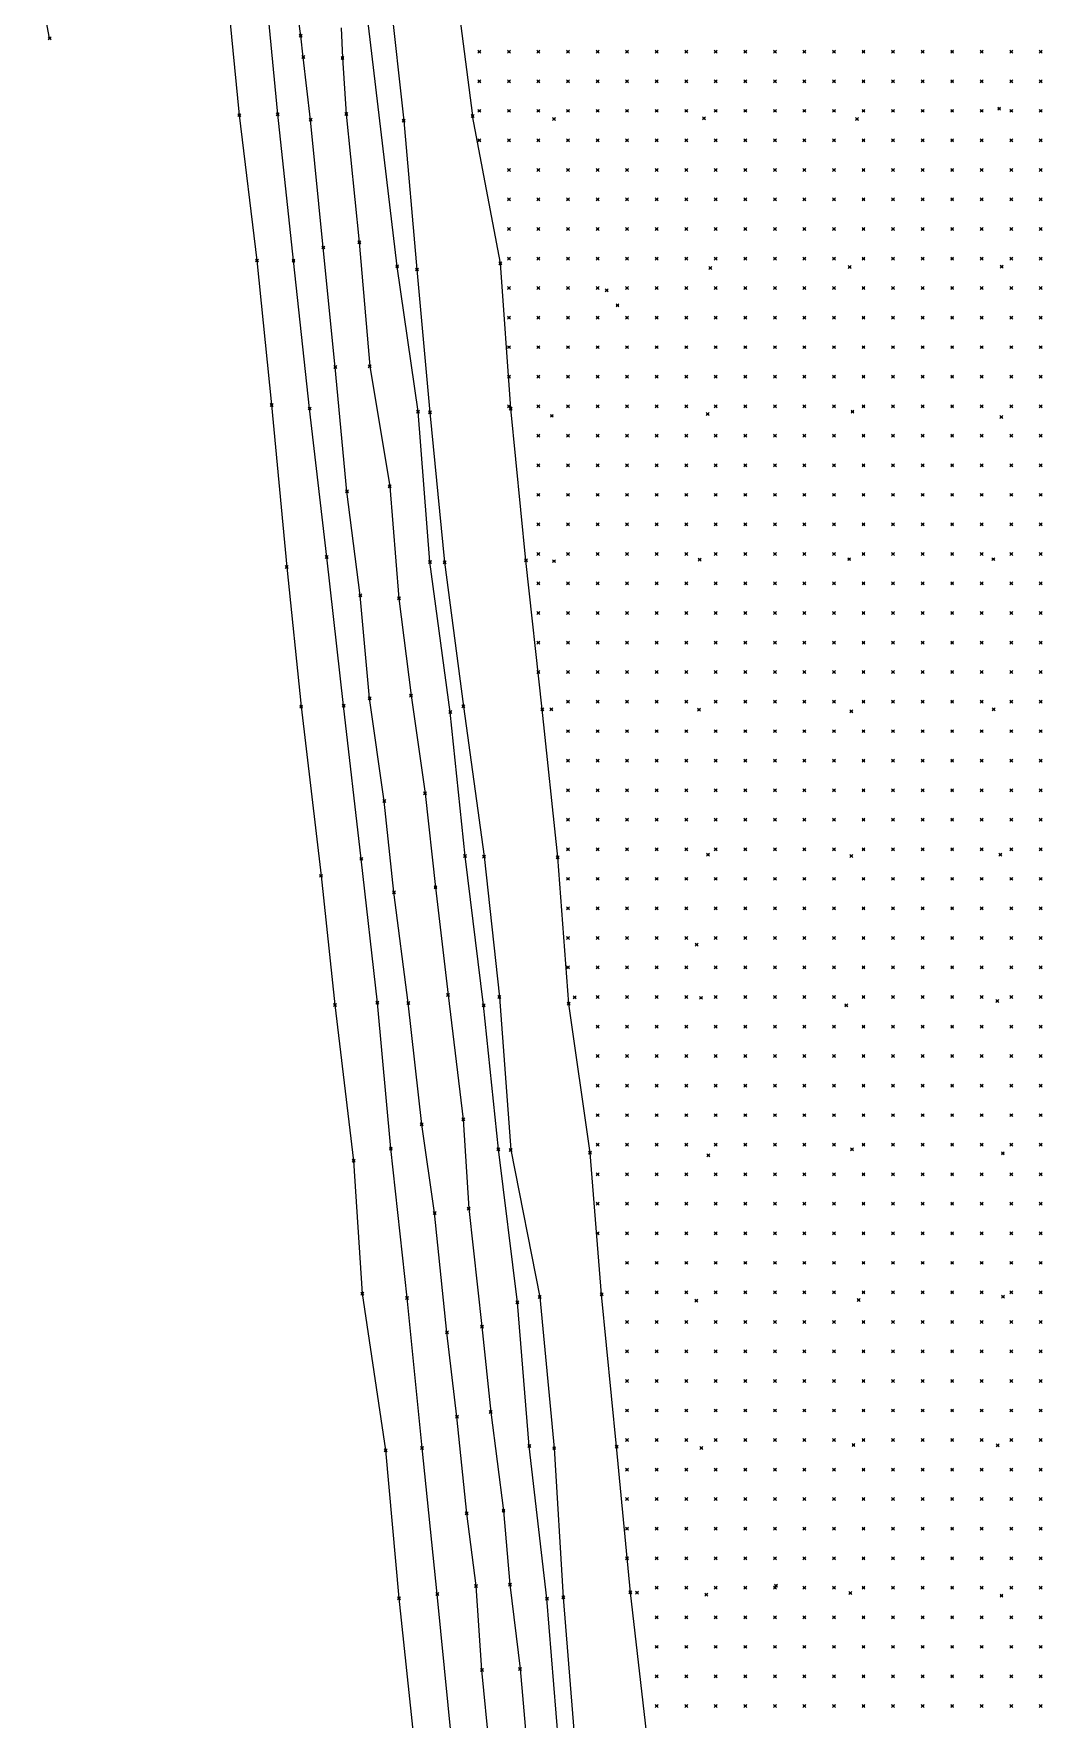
# Model space of a CAD drawing. Header units: metres. Extents: x 441556 to 446409, y 432338 to 461058.
# Drawn here: x 446014.7 to 446117.1, y 433142.1 to 433313.2 of the extents above; entities that cross this region are included whole.
import ezdxf

# ---------------------------------------------------------------- set-up
doc = ezdxf.new("R2010")
doc.units = ezdxf.units.M
doc.header["$MEASUREMENT"] = 0
doc.header["$PDMODE"] = 35
doc.header["$PDSIZE"] = 0.15
for name, color, linetype, lineweight in [('DTM-BRE-RevN_GRP_CANAL', 2, 'Continuous', 0), ('DTM-BRE-RevN_GRP_CANAL IRIGATIE JOS', 2, 'Continuous', 0), ('DTM-BRE-RevN_GRP_CANAL IRIGATIE SUS', 2, 'Continuous', 0), ('DTM-BRE-RevN_GRP_CAROSABIL', 2, 'Continuous', 0), ('DTM-BRE-RevN_GRP_DIG RAU', 2, 'Continuous', 0), ('DTM-BRE-RevN_GRP_DRUM ASFALT', 2, 'Continuous', 0), ('DTM-BRE-RevN_GRP_TALUZ JOS', 2, 'Continuous', 0), ('DTM-NOK-RevN_LIDAR_co_lidar', 91, 'Continuous', 0), ('DTM-NOK-RevN_RTK', 32, 'Continuous', 0)]:
    doc.layers.add(name, color=color, linetype=linetype, lineweight=lineweight)

msp = doc.modelspace()

# ---------------------------------------------------------------- linework, layer by layer
at = {"layer": 'DTM-BRE-RevN_GRP_CANAL'}
for p, q in [((446041.82, 433313.009, 317.217), (446040.435, 433323.268, 317.215)), ((446042.08, 433310.852, 317.459), (446041.82, 433313.009, 317.217)), ((446045.924, 433313.818, 317.225), (446046.061, 433310.764, 317.206)), ((446042.818, 433304.482, 317.972), (446042.08, 433310.852, 317.459)), ((446046.061, 433310.764, 317.206), (446046.447, 433305.058, 316.865)), ((446044.107, 433291.512, 318.287), (446042.818, 433304.482, 317.972)), ((446046.447, 433305.058, 316.865), (446047.761, 433292.039, 317.595)), ((446045.325, 433279.374, 318.252), (446044.107, 433291.512, 318.287)), ((446047.761, 433292.039, 317.595), (446048.83, 433279.454, 317.721)), ((446046.516, 433266.736, 318.658), (446045.325, 433279.374, 318.252)), ((446048.83, 433279.454, 317.721), (446050.849, 433267.246, 317.761)), ((446050.849, 433267.246, 317.761), (446051.786, 433255.875, 317.767)), ((446047.864, 433256.176, 318.322), (446046.516, 433266.736, 318.658)), ((446048.805, 433245.734, 318.458), (446047.864, 433256.176, 318.322)), ((446051.786, 433255.875, 317.767), (446053.014, 433246.002, 317.826)), ((446050.298, 433235.299, 318.432), (446048.805, 433245.734, 318.458)), ((446053.014, 433246.002, 317.826), (446054.442, 433236.075, 317.795)), ((446054.442, 433236.075, 317.795), (446055.501, 433226.533, 317.776)), ((446051.274, 433226.033, 318.261), (446050.298, 433235.299, 318.432)), ((446052.734, 433214.808, 318.443), (446051.274, 433226.033, 318.261)), ((446055.501, 433226.533, 317.776), (446056.781, 433215.596, 317.927)), ((446056.781, 433215.596, 317.927), (446058.315, 433202.974, 317.977)), ((446054.099, 433202.461, 318.419), (446052.734, 433214.808, 318.443)), ((446055.413, 433193.484, 318.242), (446054.099, 433202.461, 318.419)), ((446058.315, 433202.974, 317.977), (446058.871, 433193.917, 317.914)), ((446056.657, 433181.34, 318.372), (446055.413, 433193.484, 318.242)), ((446058.871, 433193.917, 317.914), (446060.218, 433181.94, 317.799)), ((446057.682, 433172.777, 318.182), (446056.657, 433181.34, 318.372)), ((446060.218, 433181.94, 317.799), (446061.1, 433173.262, 317.903)), ((446058.668, 433162.968, 318.059), (446057.682, 433172.777, 318.182)), ((446061.1, 433173.262, 317.903), (446062.404, 433163.243, 318.015)), ((446059.625, 433155.599, 318.185), (446058.668, 433162.968, 318.059)), ((446062.404, 433163.243, 318.015), (446063.052, 433155.744, 318.077)), ((446060.218, 433147.062, 318.323), (446059.625, 433155.599, 318.185)), ((446063.052, 433155.744, 318.077), (446064.081, 433147.172, 318.018)), ((446060.981, 433139.131, 318.323), (446060.218, 433147.062, 318.323)), ((446064.081, 433147.172, 318.018), (446064.762, 433139.434, 317.858))]:
    msp.add_line(p, q, dxfattribs=at)
at = {"layer": 'DTM-BRE-RevN_GRP_CANAL IRIGATIE JOS'}
for p, q in [((446039.493, 433305.044, 319.209), (446038.54, 433314.894, 319.25)), ((446041.088, 433290.181, 319.224), (446039.493, 433305.044, 319.209)), ((446042.715, 433275.163, 319.193), (446041.088, 433290.181, 319.224)), ((446044.46, 433260.072, 319.164), (446042.715, 433275.163, 319.193)), ((446046.173, 433244.988, 319.171), (446044.46, 433260.072, 319.164)), ((446047.961, 433229.435, 319.171), (446046.173, 433244.988, 319.171)), ((446049.597, 433214.822, 319.212), (446047.961, 433229.435, 319.171)), ((446050.964, 433200.005, 319.212), (446049.597, 433214.822, 319.212)), ((446052.616, 433184.843, 319.171), (446050.964, 433200.005, 319.212)), ((446054.141, 433169.62, 319.227), (446052.616, 433184.843, 319.171)), ((446055.685, 433154.776, 319.314), (446054.141, 433169.62, 319.227)), ((446057.156, 433139.728, 319.289), (446055.685, 433154.776, 319.314))]:
    msp.add_line(p, q, dxfattribs=at)
at = {"layer": 'DTM-BRE-RevN_GRP_CANAL IRIGATIE SUS'}
for p, q in [((446051.607, 433289.594, 319.575), (446048.084, 433319.283, 319.25)), ((446053.734, 433274.844, 319.566), (446051.607, 433289.594, 319.575)), ((446054.94, 433259.579, 319.338), (446053.734, 433274.844, 319.566)), ((446056.991, 433244.338, 319.512), (446054.94, 433259.579, 319.338)), ((446058.503, 433229.711, 319.353), (446056.991, 433244.338, 319.512)), ((446060.387, 433214.564, 319.516), (446058.503, 433229.711, 319.353)), ((446061.882, 433199.946, 319.33), (446060.387, 433214.564, 319.516)), ((446063.816, 433184.385, 319.331), (446061.882, 433199.946, 319.33)), ((446065.018, 433169.809, 319.372), (446063.816, 433184.385, 319.331)), ((446066.815, 433154.315, 319.413), (446065.018, 433169.809, 319.372)), ((446067.974, 433139.778, 319.15), (446066.815, 433154.315, 319.413))]:
    msp.add_line(p, q, dxfattribs=at)
at = {"layer": 'DTM-BRE-RevN_GRP_CAROSABIL'}
for p, q in [((446057.195, 433320.763, 319.701), (446059.258, 433304.87, 319.746)), ((446050.586, 433319.612, 319.607), (446052.272, 433304.377, 319.671)), ((446052.272, 433304.377, 319.671), (446053.617, 433289.276, 319.815)), ((446053.617, 433289.276, 319.815), (446054.93, 433274.763, 319.775)), ((446054.93, 433274.763, 319.775), (446056.419, 433259.553, 319.786)), ((446056.419, 433259.553, 319.786), (446058.338, 433244.907, 319.702)), ((446058.338, 433244.907, 319.702), (446060.436, 433229.662, 319.659)), ((446060.436, 433229.662, 319.659), (446061.985, 433215.403, 319.592)), ((446061.985, 433215.403, 319.592), (446063.134, 433199.869, 319.531)), ((446063.134, 433199.869, 319.531), (446066.081, 433184.933, 319.61)), ((446066.081, 433184.933, 319.61), (446067.544, 433169.59, 319.609)), ((446067.544, 433169.59, 319.609), (446068.47, 433154.436, 319.592)), ((446068.47, 433154.436, 319.592), (446069.643, 433139.716, 319.549))]:
    msp.add_line(p, q, dxfattribs=at)
at = {"layer": 'DTM-BRE-RevN_GRP_DIG RAU'}
msp.add_line((446016.329, 433312.756, 325.99), (446014.717, 433321.109, 326.061), dxfattribs=at)
at = {"layer": 'DTM-BRE-RevN_GRP_DRUM ASFALT'}
for p, q in [((446062.088, 433289.91, 319.822), (446059.258, 433304.87, 319.746)), ((446063.136, 433275.15, 319.845), (446062.088, 433289.91, 319.822)), ((446064.681, 433259.734, 319.797), (446063.136, 433275.15, 319.845)), ((446066.33, 433244.623, 319.752), (446064.681, 433259.734, 319.797)), ((446067.904, 433229.587, 319.664), (446066.33, 433244.623, 319.752)), ((446069.022, 433214.716, 319.639), (446067.904, 433229.587, 319.664)), ((446071.195, 433199.593, 319.581), (446069.022, 433214.716, 319.639)), ((446072.363, 433185.2, 319.585), (446071.195, 433199.593, 319.581)), ((446073.889, 433169.749, 319.667), (446072.363, 433185.2, 319.585)), ((446075.279, 433154.95, 319.633), (446073.889, 433169.749, 319.667)), ((446077.058, 433139.595, 319.593), (446075.279, 433154.95, 319.633))]:
    msp.add_line(p, q, dxfattribs=at)
at = {"layer": 'DTM-BRE-RevN_GRP_TALUZ JOS'}
for p, q in [((446034.608, 433314.616, 319.581), (446035.574, 433304.946, 319.667)), ((446035.574, 433304.946, 319.667), (446037.367, 433290.191, 319.508)), ((446037.367, 433290.191, 319.508), (446038.867, 433275.525, 319.397)), ((446038.867, 433275.525, 319.397), (446040.405, 433259.063, 319.221)), ((446040.405, 433259.063, 319.221), (446041.864, 433244.897, 319.265)), ((446041.864, 433244.897, 319.265), (446043.879, 433227.709, 319.385)), ((446043.879, 433227.709, 319.385), (446045.285, 433214.602, 319.369)), ((446045.285, 433214.602, 319.369), (446047.193, 433198.775, 319.326)), ((446047.193, 433198.775, 319.326), (446048.065, 433185.291, 319.343)), ((446048.065, 433185.291, 319.343), (446050.428, 433169.371, 319.308)), ((446050.428, 433169.371, 319.308), (446051.787, 433154.354, 319.354)), ((446051.787, 433154.354, 319.354), (446053.351, 433139.675, 319.388))]:
    msp.add_line(p, q, dxfattribs=at)
at = {"layer": 'DTM-NOK-RevN_LIDAR_co_lidar'}
for p in [(446059.953, 433311.384, 319.675), (446062.952, 433311.384, 319.387), (446065.952, 433311.384, 318.525), (446068.951, 433311.384, 318.486), (446071.95, 433311.384, 319.426), (446074.95, 433311.384, 319.261), (446077.949, 433311.384, 319.312), (446080.948, 433311.384, 319.439), (446083.948, 433311.384, 319.528), (446086.947, 433311.384, 319.405), (446089.947, 433311.384, 319.664), (446092.946, 433311.384, 319.518), (446095.945, 433311.384, 318.454), (446098.945, 433311.384, 319.4), (446101.944, 433311.384, 320.022), (446104.944, 433311.384, 320.061), (446107.943, 433311.384, 319.333), (446110.942, 433311.384, 318.964), (446113.942, 433311.384, 318.832), (446116.941, 433311.384, 318.414), (446059.953, 433308.385, 319.703), (446062.952, 433308.385, 319.54), (446065.952, 433308.385, 319.54), (446068.951, 433308.385, 319.469), (446071.95, 433308.385, 319.728), (446074.95, 433308.385, 319.95), (446077.949, 433308.385, 320.174), (446080.948, 433308.385, 320.524), (446083.948, 433308.385, 320.484), (446086.947, 433308.385, 320.377), (446089.947, 433308.385, 320.386), (446092.946, 433308.385, 319.814), (446095.945, 433308.385, 319.308), (446098.945, 433308.385, 318.632), (446101.944, 433308.385, 318.82), (446104.944, 433308.385, 318.753), (446107.943, 433308.385, 318.631), (446110.942, 433308.385, 318.584), (446113.942, 433308.385, 318.696), (446116.941, 433308.385, 318.665), (446059.953, 433305.386, 319.753), (446062.952, 433305.386, 319.61), (446065.952, 433305.386, 319.46), (446068.951, 433305.386, 319.509), (446071.95, 433305.386, 319.511), (446074.95, 433305.386, 319.545), (446077.949, 433305.386, 319.697), (446080.948, 433305.386, 319.924), (446083.948, 433305.386, 319.903), (446086.947, 433305.386, 319.899), (446089.947, 433305.386, 319.689), (446092.946, 433305.386, 319.515), (446095.945, 433305.386, 319.342), (446098.945, 433305.386, 319.032), (446101.944, 433305.386, 318.963), (446104.944, 433305.386, 318.999), (446107.943, 433305.386, 318.908), (446110.942, 433305.386, 318.914), (446113.942, 433305.386, 318.945), (446116.941, 433305.386, 318.952), (446059.953, 433302.386, 319.78), (446062.952, 433302.386, 319.63), (446065.952, 433302.386, 319.45), (446068.951, 433302.386, 319.406), (446071.95, 433302.386, 319.345), (446074.95, 433302.386, 319.347), (446077.949, 433302.386, 319.374), (446080.948, 433302.386, 319.405), (446083.948, 433302.386, 319.38), (446086.947, 433302.386, 319.338), (446089.947, 433302.386, 319.332), (446092.946, 433302.386, 319.216), (446095.945, 433302.386, 319.055), (446098.945, 433302.386, 318.925), (446101.944, 433302.386, 318.835), (446104.944, 433302.386, 318.83), (446107.943, 433302.386, 318.86), (446110.942, 433302.386, 318.889), (446113.942, 433302.386, 318.93), (446116.941, 433302.386, 318.942), (446062.952, 433299.387, 319.667), (446065.952, 433299.387, 319.472), (446068.951, 433299.387, 319.448), (446071.95, 433299.387, 319.345), (446074.95, 433299.387, 319.25), (446077.949, 433299.387, 319.205), (446080.948, 433299.387, 319.201), (446083.948, 433299.387, 319.186), (446086.947, 433299.387, 319.207), (446089.947, 433299.387, 319.216), (446092.946, 433299.387, 319.169), (446095.945, 433299.387, 319.005), (446098.945, 433299.387, 318.923), (446101.944, 433299.387, 318.857), (446104.944, 433299.387, 318.769), (446107.943, 433299.387, 318.779), (446110.942, 433299.387, 318.855), (446113.942, 433299.387, 318.868), (446116.941, 433299.387, 318.844), (446062.952, 433296.387, 319.744), (446065.952, 433296.387, 319.516), (446068.951, 433296.387, 319.503), (446071.95, 433296.387, 319.376), (446074.95, 433296.387, 319.172), (446077.949, 433296.387, 319.145), (446080.948, 433296.387, 319.121), (446083.948, 433296.387, 319.124), (446086.947, 433296.387, 319.145), (446089.947, 433296.387, 319.155), (446092.946, 433296.387, 319.146), (446095.945, 433296.387, 318.976), (446098.945, 433296.387, 318.922), (446101.944, 433296.387, 318.892), (446104.944, 433296.387, 318.801), (446107.943, 433296.387, 318.738), (446110.942, 433296.387, 318.831), (446113.942, 433296.387, 318.855), (446116.941, 433296.387, 318.822), (446062.952, 433293.388, 319.81), (446065.952, 433293.388, 319.508), (446068.951, 433293.388, 319.466), (446071.95, 433293.388, 319.417), (446074.95, 433293.388, 319.152), (446077.949, 433293.388, 319.089), (446080.948, 433293.388, 319.08), (446083.948, 433293.388, 319.108), (446086.947, 433293.388, 319.12), (446089.947, 433293.388, 319.11), (446092.946, 433293.388, 319.15), (446095.945, 433293.388, 319), (446098.945, 433293.388, 318.969), (446101.944, 433293.388, 318.929), (446104.944, 433293.388, 318.845), (446107.943, 433293.388, 318.728), (446110.942, 433293.388, 318.825), (446113.942, 433293.388, 318.841), (446116.941, 433293.388, 318.795), (446062.952, 433290.389, 319.803), (446065.952, 433290.389, 319.5), (446068.951, 433290.389, 319.423), (446071.95, 433290.389, 319.433), (446074.95, 433290.389, 319.105), (446077.949, 433290.389, 319.044), (446080.948, 433290.389, 319.068), (446083.948, 433290.389, 319.084), (446086.947, 433290.389, 319.101), (446089.947, 433290.389, 319.081), (446092.946, 433290.389, 319.154), (446095.945, 433290.389, 319.029), (446098.945, 433290.389, 319.006), (446101.944, 433290.389, 318.997), (446104.944, 433290.389, 318.919), (446107.943, 433290.389, 318.776), (446110.942, 433290.389, 318.848), (446113.942, 433290.389, 318.859), (446116.941, 433290.389, 318.77), (446062.952, 433287.389, 319.836), (446065.952, 433287.389, 319.518), (446068.951, 433287.389, 319.416), (446071.95, 433287.389, 319.452), (446074.95, 433287.389, 319.214), (446077.949, 433287.389, 319.006), (446080.948, 433287.389, 319.021), (446083.948, 433287.389, 319.065), (446086.947, 433287.389, 319.093), (446089.947, 433287.389, 319.059), (446092.946, 433287.389, 319.146), (446095.945, 433287.389, 319.026), (446098.945, 433287.389, 318.997), (446101.944, 433287.389, 319.011), (446104.944, 433287.389, 318.941), (446107.943, 433287.389, 318.777), (446110.942, 433287.389, 318.851), (446113.942, 433287.389, 318.881), (446116.941, 433287.389, 318.783), (446062.952, 433284.39, 319.832), (446065.952, 433284.39, 319.503), (446068.951, 433284.39, 319.381), (446071.95, 433284.39, 319.452), (446074.95, 433284.39, 319.52), (446077.949, 433284.39, 319.008), (446080.948, 433284.39, 318.995), (446083.948, 433284.39, 319.059), (446086.947, 433284.39, 319.068), (446089.947, 433284.39, 319.048), (446092.946, 433284.39, 319.117), (446095.945, 433284.39, 319.014), (446098.945, 433284.39, 318.995), (446101.944, 433284.39, 319.011), (446104.944, 433284.39, 318.946), (446107.943, 433284.39, 318.776), (446110.942, 433284.39, 318.871), (446113.942, 433284.39, 318.898), (446116.941, 433284.39, 318.84), (446062.952, 433281.39, 319.845), (446065.952, 433281.39, 319.484), (446068.951, 433281.39, 319.333), (446071.95, 433281.39, 319.504), (446074.95, 433281.39, 319.593), (446077.949, 433281.39, 319.031), (446080.948, 433281.39, 318.968), (446083.948, 433281.39, 319.033), (446086.947, 433281.39, 319.048), (446089.947, 433281.39, 319.024), (446092.946, 433281.39, 319.101), (446095.945, 433281.39, 319.011), (446098.945, 433281.39, 318.983), (446101.944, 433281.39, 318.986), (446104.944, 433281.39, 318.958), (446107.943, 433281.39, 318.824), (446110.942, 433281.39, 318.89), (446113.942, 433281.39, 318.909), (446116.941, 433281.39, 318.899), (446062.952, 433278.391, 319.854), (446065.952, 433278.391, 319.461), (446068.951, 433278.391, 319.287), (446071.95, 433278.391, 319.412), (446074.95, 433278.391, 319.663), (446077.949, 433278.391, 319.026), (446080.948, 433278.391, 318.953), (446083.948, 433278.391, 319.011), (446086.947, 433278.391, 319.025), (446089.947, 433278.391, 319.015), (446092.946, 433278.391, 319.064), (446095.945, 433278.391, 319.009), (446098.945, 433278.391, 318.965), (446101.944, 433278.391, 318.989), (446104.944, 433278.391, 318.988), (446107.943, 433278.391, 318.882), (446110.942, 433278.391, 318.888), (446113.942, 433278.391, 318.944), (446116.941, 433278.391, 318.926), (446062.952, 433275.392, 319.836), (446065.952, 433275.392, 319.486), (446068.951, 433275.392, 319.273), (446071.95, 433275.392, 319.395), (446074.95, 433275.392, 319.571), (446077.949, 433275.392, 319.021), (446080.948, 433275.392, 318.944), (446083.948, 433275.392, 318.985), (446086.947, 433275.392, 318.994), (446089.947, 433275.392, 318.996), (446092.946, 433275.392, 319.008), (446095.945, 433275.392, 318.997), (446098.945, 433275.392, 318.948), (446101.944, 433275.392, 318.999), (446104.944, 433275.392, 319.024), (446107.943, 433275.392, 318.942), (446110.942, 433275.392, 318.884), (446113.942, 433275.392, 318.959), (446116.941, 433275.392, 318.923), (446065.952, 433272.392, 319.609), (446068.951, 433272.392, 319.272), (446071.95, 433272.392, 319.34), (446074.95, 433272.392, 319.414), (446077.949, 433272.392, 318.968), (446080.948, 433272.392, 318.911), (446083.948, 433272.392, 318.938), (446086.947, 433272.392, 318.968), (446089.947, 433272.392, 318.968), (446092.946, 433272.392, 318.968), (446095.945, 433272.392, 318.991), (446098.945, 433272.392, 318.938), (446101.944, 433272.392, 319.008), (446104.944, 433272.392, 319.051), (446107.943, 433272.392, 318.961), (446110.942, 433272.392, 318.896), (446113.942, 433272.392, 318.966), (446116.941, 433272.392, 318.931), (446065.952, 433269.393, 319.645), (446068.951, 433269.393, 319.241), (446071.95, 433269.393, 319.309), (446074.95, 433269.393, 319.326), (446077.949, 433269.393, 318.944), (446080.948, 433269.393, 318.898), (446083.948, 433269.393, 318.925), (446086.947, 433269.393, 318.926), (446089.947, 433269.393, 318.938), (446092.946, 433269.393, 318.944), (446095.945, 433269.393, 318.991), (446098.945, 433269.393, 318.899), (446101.944, 433269.393, 319.006), (446104.944, 433269.393, 319.057), (446107.943, 433269.393, 318.999), (446110.942, 433269.393, 318.904), (446113.942, 433269.393, 318.98), (446116.941, 433269.393, 318.943), (446065.952, 433266.394, 319.713), (446068.951, 433266.394, 319.218), (446071.95, 433266.394, 319.202), (446074.95, 433266.394, 319.384), (446077.949, 433266.394, 318.98), (446080.948, 433266.394, 318.883), (446083.948, 433266.394, 318.905), (446086.947, 433266.394, 318.932), (446089.947, 433266.394, 318.908), (446092.946, 433266.394, 318.893), (446095.945, 433266.394, 318.989), (446098.945, 433266.394, 318.889), (446101.944, 433266.394, 318.967), (446104.944, 433266.394, 319.047), (446107.943, 433266.394, 319.034), (446110.942, 433266.394, 318.917), (446113.942, 433266.394, 318.99), (446116.941, 433266.394, 318.958), (446065.952, 433263.394, 319.781), (446068.951, 433263.394, 319.183), (446071.95, 433263.394, 319.11), (446074.95, 433263.394, 319.427), (446077.949, 433263.394, 319.103), (446080.948, 433263.394, 318.893), (446083.948, 433263.394, 318.887), (446086.947, 433263.394, 318.927), (446089.947, 433263.394, 318.915), (446092.946, 433263.394, 318.876), (446095.945, 433263.394, 318.952), (446098.945, 433263.394, 318.862), (446101.944, 433263.394, 318.921), (446104.944, 433263.394, 319.024), (446107.943, 433263.394, 319.04), (446110.942, 433263.394, 318.935), (446113.942, 433263.394, 319.006), (446116.941, 433263.394, 318.968), (446065.952, 433260.395, 319.674), (446068.951, 433260.395, 319.124), (446071.95, 433260.395, 319.053), (446074.95, 433260.395, 319.368), (446077.949, 433260.395, 319.054), (446080.948, 433260.395, 318.882), (446083.948, 433260.395, 318.893), (446086.947, 433260.395, 318.942), (446089.947, 433260.395, 318.905), (446092.946, 433260.395, 318.876), (446095.945, 433260.395, 318.924), (446098.945, 433260.395, 318.841), (446101.944, 433260.395, 318.896), (446104.944, 433260.395, 318.977), (446107.943, 433260.395, 319.035), (446110.942, 433260.395, 318.939), (446113.942, 433260.395, 318.999), (446116.941, 433260.395, 318.973), (446065.952, 433257.395, 319.681), (446068.951, 433257.395, 319.161), (446071.95, 433257.395, 319.047), (446074.95, 433257.395, 319.266), (446077.949, 433257.395, 319.188), (446080.948, 433257.395, 318.888), (446083.948, 433257.395, 318.881), (446086.947, 433257.395, 318.95), (446089.947, 433257.395, 318.895), (446092.946, 433257.395, 318.868), (446095.945, 433257.395, 318.933), (446098.945, 433257.395, 318.869), (446101.944, 433257.395, 318.893), (446104.944, 433257.395, 318.996), (446107.943, 433257.395, 319.04), (446110.942, 433257.395, 318.94), (446113.942, 433257.395, 319), (446116.941, 433257.395, 318.976), (446065.952, 433254.396, 319.662), (446068.951, 433254.396, 319.175), (446071.95, 433254.396, 319.073), (446074.95, 433254.396, 319.27), (446077.949, 433254.396, 319.26), (446080.948, 433254.396, 318.92), (446083.948, 433254.396, 318.901), (446086.947, 433254.396, 318.957), (446089.947, 433254.396, 318.919), (446092.946, 433254.396, 318.893), (446095.945, 433254.396, 318.953), (446098.945, 433254.396, 318.909), (446101.944, 433254.396, 318.919), (446104.944, 433254.396, 319.001), (446107.943, 433254.396, 319.014), (446110.942, 433254.396, 318.926), (446113.942, 433254.396, 318.893), (446116.941, 433254.396, 318.94), (446065.952, 433251.397, 319.732), (446068.951, 433251.397, 319.23), (446071.95, 433251.397, 319.135), (446074.95, 433251.397, 319.213), (446077.949, 433251.397, 319.306), (446080.948, 433251.397, 318.939), (446083.948, 433251.397, 318.908), (446086.947, 433251.397, 318.948), (446089.947, 433251.397, 318.944), (446092.946, 433251.397, 318.941), (446095.945, 433251.397, 318.972), (446098.945, 433251.397, 318.959), (446101.944, 433251.397, 318.931), (446104.944, 433251.397, 318.999), (446107.943, 433251.397, 318.961), (446110.942, 433251.397, 318.865), (446113.942, 433251.397, 318.786), (446116.941, 433251.397, 318.872), (446065.952, 433248.397, 319.732), (446068.951, 433248.397, 319.319), (446071.95, 433248.397, 319.174), (446074.95, 433248.397, 319.306), (446077.949, 433248.397, 319.564), (446080.948, 433248.397, 319.006), (446083.948, 433248.397, 318.927), (446086.947, 433248.397, 318.965), (446089.947, 433248.397, 318.985), (446092.946, 433248.397, 318.979), (446095.945, 433248.397, 318.999), (446098.945, 433248.397, 319.012), (446101.944, 433248.397, 318.923), (446104.944, 433248.397, 318.911), (446107.943, 433248.397, 318.892), (446110.942, 433248.397, 318.81), (446113.942, 433248.397, 318.707), (446116.941, 433248.397, 318.796), (446068.951, 433245.398, 319.46), (446071.95, 433245.398, 319.247), (446074.95, 433245.398, 319.349), (446077.949, 433245.398, 319.669), (446080.948, 433245.398, 319.109), (446083.948, 433245.398, 318.977), (446086.947, 433245.398, 318.98), (446089.947, 433245.398, 319.015), (446092.946, 433245.398, 318.988), (446095.945, 433245.398, 318.988), (446098.945, 433245.398, 319.007), (446101.944, 433245.398, 318.874), (446104.944, 433245.398, 318.853), (446107.943, 433245.398, 318.817), (446110.942, 433245.398, 318.76), (446113.942, 433245.398, 318.641), (446116.941, 433245.398, 318.726), (446068.951, 433242.398, 319.515), (446071.95, 433242.398, 319.286), (446074.95, 433242.398, 319.312), (446077.949, 433242.398, 319.666), (446080.948, 433242.398, 319.152), (446083.948, 433242.398, 319.017), (446086.947, 433242.398, 318.994), (446089.947, 433242.398, 319.057), (446092.946, 433242.398, 319.045), (446095.945, 433242.398, 319.014), (446098.945, 433242.398, 319.051), (446101.944, 433242.398, 318.902), (446104.944, 433242.398, 318.847), (446107.943, 433242.398, 318.829), (446110.942, 433242.398, 318.767), (446113.942, 433242.398, 318.629), (446116.941, 433242.398, 318.711), (446068.951, 433239.399, 319.595), (446071.95, 433239.399, 319.3), (446074.95, 433239.399, 319.293), (446077.949, 433239.399, 319.63), (446080.948, 433239.399, 319.132), (446083.948, 433239.399, 319.032), (446086.947, 433239.399, 319.031), (446089.947, 433239.399, 319.089), (446092.946, 433239.399, 319.086), (446095.945, 433239.399, 319.058), (446098.945, 433239.399, 319.12), (446101.944, 433239.399, 318.925), (446104.944, 433239.399, 318.871), (446107.943, 433239.399, 318.85), (446110.942, 433239.399, 318.785), (446113.942, 433239.399, 318.635), (446116.941, 433239.399, 318.716), (446068.951, 433236.4, 319.632), (446071.95, 433236.4, 319.307), (446074.95, 433236.4, 319.324), (446077.949, 433236.4, 319.557), (446080.948, 433236.4, 319.14), (446083.948, 433236.4, 319.04), (446086.947, 433236.4, 319.05), (446089.947, 433236.4, 319.117), (446092.946, 433236.4, 319.12), (446095.945, 433236.4, 319.094), (446098.945, 433236.4, 319.158), (446101.944, 433236.4, 318.983), (446104.944, 433236.4, 318.914), (446107.943, 433236.4, 318.871), (446110.942, 433236.4, 318.824), (446113.942, 433236.4, 318.66), (446116.941, 433236.4, 318.729), (446068.951, 433233.4, 319.637), (446071.95, 433233.4, 319.309), (446074.95, 433233.4, 319.309), (446077.949, 433233.4, 319.579), (446080.948, 433233.4, 319.389), (446083.948, 433233.4, 319.106), (446086.947, 433233.4, 319.099), (446089.947, 433233.4, 319.149), (446092.946, 433233.4, 319.173), (446095.945, 433233.4, 319.148), (446098.945, 433233.4, 319.219), (446101.944, 433233.4, 319.052), (446104.944, 433233.4, 318.941), (446107.943, 433233.4, 318.91), (446110.942, 433233.4, 318.86), (446113.942, 433233.4, 318.714), (446116.941, 433233.4, 318.738), (446068.951, 433230.401, 319.634), (446071.95, 433230.401, 319.305), (446074.95, 433230.401, 319.289), (446077.949, 433230.401, 319.608), (446080.948, 433230.401, 319.697), (446083.948, 433230.401, 319.153), (446086.947, 433230.401, 319.147), (446089.947, 433230.401, 319.197), (446092.946, 433230.401, 319.206), (446095.945, 433230.401, 319.205), (446098.945, 433230.401, 319.252), (446101.944, 433230.401, 319.122), (446104.944, 433230.401, 318.971), (446107.943, 433230.401, 318.955), (446110.942, 433230.401, 318.914), (446113.942, 433230.401, 318.799), (446116.941, 433230.401, 318.762), (446068.951, 433227.402, 319.624), (446071.95, 433227.402, 319.321), (446074.95, 433227.402, 319.264), (446077.949, 433227.402, 319.506), (446080.948, 433227.402, 319.574), (446083.948, 433227.402, 319.103), (446086.947, 433227.402, 319.144), (446089.947, 433227.402, 319.22), (446092.946, 433227.402, 319.222), (446095.945, 433227.402, 319.241), (446098.945, 433227.402, 319.268), (446101.944, 433227.402, 319.19), (446104.944, 433227.402, 319.048), (446107.943, 433227.402, 319.003), (446110.942, 433227.402, 318.963), (446113.942, 433227.402, 318.885), (446116.941, 433227.402, 318.831), (446068.951, 433224.402, 319.629), (446071.95, 433224.402, 319.373), (446074.95, 433224.402, 319.281), (446077.949, 433224.402, 319.427), (446080.948, 433224.402, 319.576), (446083.948, 433224.402, 319.038), (446086.947, 433224.402, 319.101), (446089.947, 433224.402, 319.204), (446092.946, 433224.402, 319.242), (446095.945, 433224.402, 319.231), (446098.945, 433224.402, 319.243), (446101.944, 433224.402, 319.206), (446104.944, 433224.402, 319.088), (446107.943, 433224.402, 319.063), (446110.942, 433224.402, 319.004), (446113.942, 433224.402, 318.943), (446116.941, 433224.402, 318.875), (446068.951, 433221.403, 319.622), (446071.95, 433221.403, 319.393), (446074.95, 433221.403, 319.237), (446077.949, 433221.403, 319.321), (446080.948, 433221.403, 319.433), (446083.948, 433221.403, 318.941), (446086.947, 433221.403, 318.992), (446089.947, 433221.403, 319.149), (446092.946, 433221.403, 319.228), (446095.945, 433221.403, 319.236), (446098.945, 433221.403, 319.25), (446101.944, 433221.403, 319.268), (446104.944, 433221.403, 319.12), (446107.943, 433221.403, 319.093), (446110.942, 433221.403, 319.072), (446113.942, 433221.403, 319.018), (446116.941, 433221.403, 318.946), (446068.951, 433218.403, 319.613), (446071.95, 433218.403, 319.338), (446074.95, 433218.403, 319.127), (446077.949, 433218.403, 319.129), (446080.948, 433218.403, 319.19), (446083.948, 433218.403, 318.815), (446086.947, 433218.403, 318.88), (446089.947, 433218.403, 319.037), (446092.946, 433218.403, 319.187), (446095.945, 433218.403, 319.219), (446098.945, 433218.403, 319.219), (446101.944, 433218.403, 319.271), (446104.944, 433218.403, 319.126), (446107.943, 433218.403, 319.102), (446110.942, 433218.403, 319.101), (446113.942, 433218.403, 319.076), (446116.941, 433218.403, 318.981), (446071.95, 433215.404, 319.258), (446074.95, 433215.404, 319.011), (446077.949, 433215.404, 318.885), (446080.948, 433215.404, 319.084), (446083.948, 433215.404, 318.727), (446086.947, 433215.404, 318.77), (446089.947, 433215.404, 318.899), (446092.946, 433215.404, 319.095), (446095.945, 433215.404, 319.192), (446098.945, 433215.404, 319.205), (446101.944, 433215.404, 319.272), (446104.944, 433215.404, 319.122), (446107.943, 433215.404, 319.09), (446110.942, 433215.404, 319.135), (446113.942, 433215.404, 319.125), (446116.941, 433215.404, 319.042), (446071.95, 433212.405, 319.343), (446074.95, 433212.405, 318.993), (446077.949, 433212.405, 318.875), (446080.948, 433212.405, 319.034), (446083.948, 433212.405, 318.736), (446086.947, 433212.405, 318.667), (446089.947, 433212.405, 318.811), (446092.946, 433212.405, 318.993), (446095.945, 433212.405, 319.129), (446098.945, 433212.405, 319.193), (446101.944, 433212.405, 319.281), (446104.944, 433212.405, 319.12), (446107.943, 433212.405, 319.093), (446110.942, 433212.405, 319.12), (446113.942, 433212.405, 319.119), (446116.941, 433212.405, 319.046), (446071.95, 433209.405, 319.383), (446074.95, 433209.405, 319.012), (446077.949, 433209.405, 318.846), (446080.948, 433209.405, 318.878), (446083.948, 433209.405, 318.618), (446086.947, 433209.405, 318.543), (446089.947, 433209.405, 318.681), (446092.946, 433209.405, 318.905), (446095.945, 433209.405, 319.105), (446098.945, 433209.405, 319.183), (446101.944, 433209.405, 319.253), (446104.944, 433209.405, 319.134), (446107.943, 433209.405, 319.071), (446110.942, 433209.405, 319.073), (446113.942, 433209.405, 319.08), (446116.941, 433209.405, 319.065), (446071.95, 433206.406, 319.426), (446074.95, 433206.406, 319.01), (446077.949, 433206.406, 318.819), (446080.948, 433206.406, 318.833), (446083.948, 433206.406, 318.71), (446086.947, 433206.406, 318.434), (446089.947, 433206.406, 318.576), (446092.946, 433206.406, 318.851), (446095.945, 433206.406, 319.106), (446098.945, 433206.406, 319.181), (446101.944, 433206.406, 319.246), (446104.944, 433206.406, 319.135), (446107.943, 433206.406, 319.017), (446110.942, 433206.406, 319.036), (446113.942, 433206.406, 319.057), (446116.941, 433206.406, 319.054), (446071.95, 433203.406, 319.502), (446074.95, 433203.406, 318.995), (446077.949, 433203.406, 318.714), (446080.948, 433203.406, 318.893), (446083.948, 433203.406, 318.623), (446086.947, 433203.406, 318.345), (446089.947, 433203.406, 318.548), (446092.946, 433203.406, 318.812), (446095.945, 433203.406, 319.079), (446098.945, 433203.406, 319.169), (446101.944, 433203.406, 319.2), (446104.944, 433203.406, 319.135), (446107.943, 433203.406, 318.995), (446110.942, 433203.406, 318.993), (446113.942, 433203.406, 319.017), (446116.941, 433203.406, 319.039), (446071.95, 433200.407, 319.565), (446074.95, 433200.407, 318.972), (446077.949, 433200.407, 318.623), (446080.948, 433200.407, 318.779), (446083.948, 433200.407, 318.565), (446086.947, 433200.407, 318.326), (446089.947, 433200.407, 318.537), (446092.946, 433200.407, 318.816), (446095.945, 433200.407, 319.069), (446098.945, 433200.407, 319.188), (446101.944, 433200.407, 319.162), (446104.944, 433200.407, 319.125), (446107.943, 433200.407, 318.977), (446110.942, 433200.407, 318.961), (446113.942, 433200.407, 319.013), (446116.941, 433200.407, 319.018), (446071.95, 433197.408, 319.559), (446074.95, 433197.408, 319.019), (446077.949, 433197.408, 318.626), (446080.948, 433197.408, 318.756), (446083.948, 433197.408, 318.723), (446086.947, 433197.408, 318.329), (446089.947, 433197.408, 318.521), (446092.946, 433197.408, 318.761), (446095.945, 433197.408, 319.051), (446098.945, 433197.408, 319.197), (446101.944, 433197.408, 319.192), (446104.944, 433197.408, 319.169), (446107.943, 433197.408, 319.011), (446110.942, 433197.408, 318.965), (446113.942, 433197.408, 319.019), (446116.941, 433197.408, 319.048), (446071.95, 433194.408, 319.558), (446074.95, 433194.408, 319.107), (446077.949, 433194.408, 318.65), (446080.948, 433194.408, 318.721), (446083.948, 433194.408, 318.866), (446086.947, 433194.408, 318.391), (446089.947, 433194.408, 318.496), (446092.946, 433194.408, 318.751), (446095.945, 433194.408, 319.06), (446098.945, 433194.408, 319.219), (446101.944, 433194.408, 319.191), (446104.944, 433194.408, 319.233), (446107.943, 433194.408, 319.039), (446110.942, 433194.408, 318.982), (446113.942, 433194.408, 319.042), (446116.941, 433194.408, 319.072), (446071.95, 433191.409, 319.548), (446074.95, 433191.409, 319.036), (446077.949, 433191.409, 318.734), (446080.948, 433191.409, 318.842), (446083.948, 433191.409, 318.851), (446086.947, 433191.409, 318.55), (446089.947, 433191.409, 318.588), (446092.946, 433191.409, 318.769), (446095.945, 433191.409, 319.068), (446098.945, 433191.409, 319.252), (446101.944, 433191.409, 319.225), (446104.944, 433191.409, 319.256), (446107.943, 433191.409, 319.093), (446110.942, 433191.409, 319.033), (446113.942, 433191.409, 319.111), (446116.941, 433191.409, 319.129), (446074.95, 433188.41, 319.141), (446077.949, 433188.41, 318.882), (446080.948, 433188.41, 318.857), (446083.948, 433188.41, 318.959), (446086.947, 433188.41, 318.717), (446089.947, 433188.41, 318.722), (446092.946, 433188.41, 318.826), (446095.945, 433188.41, 319.054), (446098.945, 433188.41, 319.229), (446101.944, 433188.41, 319.229), (446104.944, 433188.41, 319.27), (446107.943, 433188.41, 319.135), (446110.942, 433188.41, 319.063), (446113.942, 433188.41, 319.103), (446116.941, 433188.41, 319.143), (446074.95, 433185.41, 319.3), (446077.949, 433185.41, 319.007), (446080.948, 433185.41, 318.968), (446083.948, 433185.41, 319.28), (446086.947, 433185.41, 318.837), (446089.947, 433185.41, 318.808), (446092.946, 433185.41, 318.897), (446095.945, 433185.41, 319.044), (446098.945, 433185.41, 319.161), (446101.944, 433185.41, 319.183), (446104.944, 433185.41, 319.214), (446107.943, 433185.41, 319.123), (446110.942, 433185.41, 319.037), (446113.942, 433185.41, 319.053), (446116.941, 433185.41, 319.098), (446074.95, 433182.411, 319.404), (446077.949, 433182.411, 319.051), (446080.948, 433182.411, 318.959), (446083.948, 433182.411, 319.137), (446086.947, 433182.411, 318.88), (446089.947, 433182.411, 318.823), (446092.946, 433182.411, 318.885), (446095.945, 433182.411, 318.952), (446098.945, 433182.411, 319.009), (446101.944, 433182.411, 319.043), (446104.944, 433182.411, 319.016), (446107.943, 433182.411, 318.983), (446110.942, 433182.411, 318.917), (446113.942, 433182.411, 318.96), (446116.941, 433182.411, 318.962), (446074.95, 433179.411, 319.514), (446077.949, 433179.411, 319.099), (446080.948, 433179.411, 318.943), (446083.948, 433179.411, 318.779), (446086.947, 433179.411, 318.713), (446089.947, 433179.411, 318.729), (446092.946, 433179.411, 318.805), (446095.945, 433179.411, 318.892), (446098.945, 433179.411, 318.972), (446101.944, 433179.411, 318.995), (446104.944, 433179.411, 318.999), (446107.943, 433179.411, 318.998), (446110.942, 433179.411, 318.97), (446113.942, 433179.411, 318.959), (446116.941, 433179.411, 318.944), (446074.95, 433176.412, 319.593), (446077.949, 433176.412, 319.145), (446080.948, 433176.412, 318.948), (446083.948, 433176.412, 318.778), (446086.947, 433176.412, 318.753), (446089.947, 433176.412, 318.789), (446092.946, 433176.412, 318.874), (446095.945, 433176.412, 318.975), (446098.945, 433176.412, 319.059), (446101.944, 433176.412, 319.086), (446104.944, 433176.412, 319.094), (446107.943, 433176.412, 319.095), (446110.942, 433176.412, 319.073), (446113.942, 433176.412, 319.056), (446116.941, 433176.412, 319.026), (446074.95, 433173.413, 319.638), (446077.949, 433173.413, 319.203), (446080.948, 433173.413, 319.018), (446083.948, 433173.413, 318.831), (446086.947, 433173.413, 318.82), (446089.947, 433173.413, 318.854), (446092.946, 433173.413, 318.903), (446095.945, 433173.413, 319.015), (446098.945, 433173.413, 319.096), (446101.944, 433173.413, 319.134), (446104.944, 433173.413, 319.166), (446107.943, 433173.413, 319.131), (446110.942, 433173.413, 319.128), (446113.942, 433173.413, 319.108), (446116.941, 433173.413, 319.091), (446074.95, 433170.413, 319.664), (446077.949, 433170.413, 319.218), (446080.948, 433170.413, 319.042), (446083.948, 433170.413, 318.836), (446086.947, 433170.413, 318.828), (446089.947, 433170.413, 318.822), (446092.946, 433170.413, 318.845), (446095.945, 433170.413, 318.928), (446098.945, 433170.413, 318.999), (446101.944, 433170.413, 319.044), (446104.944, 433170.413, 319.061), (446107.943, 433170.413, 319.053), (446110.942, 433170.413, 319.042), (446113.942, 433170.413, 319.031), (446116.941, 433170.413, 319.033), (446074.95, 433167.414, 319.658), (446077.949, 433167.414, 319.259), (446080.948, 433167.414, 319.022), (446083.948, 433167.414, 318.833), (446086.947, 433167.414, 318.814), (446089.947, 433167.414, 318.821), (446092.946, 433167.414, 318.847), (446095.945, 433167.414, 318.911), (446098.945, 433167.414, 318.964), (446101.944, 433167.414, 319.034), (446104.944, 433167.414, 319.011), (446107.943, 433167.414, 319.009), (446110.942, 433167.414, 319.021), (446113.942, 433167.414, 319.005), (446116.941, 433167.414, 319.02), (446074.95, 433164.414, 319.652), (446077.949, 433164.414, 319.265), (446080.948, 433164.414, 319.022), (446083.948, 433164.414, 318.819), (446086.947, 433164.414, 318.732), (446089.947, 433164.414, 318.748), (446092.946, 433164.414, 318.757), (446095.945, 433164.414, 318.795), (446098.945, 433164.414, 318.84), (446101.944, 433164.414, 318.865), (446104.944, 433164.414, 318.869), (446107.943, 433164.414, 318.865), (446110.942, 433164.414, 318.887), (446113.942, 433164.414, 318.876), (446116.941, 433164.414, 318.908), (446074.95, 433161.415, 319.622), (446077.949, 433161.415, 319.318), (446080.948, 433161.415, 319.029), (446083.948, 433161.415, 318.822), (446086.947, 433161.415, 318.693), (446089.947, 433161.415, 318.665), (446092.946, 433161.415, 318.663), (446095.945, 433161.415, 318.697), (446098.945, 433161.415, 318.742), (446101.944, 433161.415, 318.739), (446104.944, 433161.415, 318.752), (446107.943, 433161.415, 318.782), (446110.942, 433161.415, 318.802), (446113.942, 433161.415, 318.829), (446116.941, 433161.415, 318.84), (446074.95, 433158.416, 319.613), (446077.949, 433158.416, 319.385), (446080.948, 433158.416, 319.076), (446083.948, 433158.416, 318.893), (446086.947, 433158.416, 318.796), (446089.947, 433158.416, 318.754), (446092.946, 433158.416, 318.744), (446095.945, 433158.416, 318.759), (446098.945, 433158.416, 318.784), (446101.944, 433158.416, 318.783), (446104.944, 433158.416, 318.808), (446107.943, 433158.416, 318.816), (446110.942, 433158.416, 318.854), (446113.942, 433158.416, 318.866), (446116.941, 433158.416, 318.902), (446077.949, 433155.416, 319.407), (446080.948, 433155.416, 319.092), (446083.948, 433155.416, 318.941), (446086.947, 433155.416, 318.792), (446089.947, 433155.416, 318.8), (446092.946, 433155.416, 318.806), (446095.945, 433155.416, 318.796), (446098.945, 433155.416, 318.788), (446101.944, 433155.416, 318.78), (446104.944, 433155.416, 318.817), (446107.943, 433155.416, 318.812), (446110.942, 433155.416, 318.813), (446113.942, 433155.416, 318.846), (446116.941, 433155.416, 318.897), (446077.949, 433152.417, 319.348), (446080.948, 433152.417, 319.127), (446083.948, 433152.417, 318.996), (446086.947, 433152.417, 318.734), (446089.947, 433152.417, 318.756), (446092.946, 433152.417, 318.801), (446095.945, 433152.417, 318.784), (446098.945, 433152.417, 318.733), (446101.944, 433152.417, 318.699), (446104.944, 433152.417, 318.781), (446107.943, 433152.417, 318.792), (446110.942, 433152.417, 318.77), (446113.942, 433152.417, 318.83), (446116.941, 433152.417, 318.87), (446077.949, 433149.418, 319.337), (446080.948, 433149.418, 319.131), (446083.948, 433149.418, 319.158), (446086.947, 433149.418, 318.882), (446089.947, 433149.418, 318.826), (446092.946, 433149.418, 318.795), (446095.945, 433149.418, 318.845), (446098.945, 433149.418, 318.854), (446101.944, 433149.418, 318.825), (446104.944, 433149.418, 318.826), (446107.943, 433149.418, 318.832), (446110.942, 433149.418, 318.841), (446113.942, 433149.418, 318.89), (446116.941, 433149.418, 318.913), (446077.949, 433146.418, 319.408), (446080.948, 433146.418, 319.062), (446083.948, 433146.418, 319.077), (446086.947, 433146.418, 318.838), (446089.947, 433146.418, 318.776), (446092.946, 433146.418, 318.78), (446095.945, 433146.418, 318.79), (446098.945, 433146.418, 318.795), (446101.944, 433146.418, 318.791), (446104.944, 433146.418, 318.757), (446107.943, 433146.418, 318.757), (446110.942, 433146.418, 318.778), (446113.942, 433146.418, 318.804), (446116.941, 433146.418, 318.846), (446077.949, 433143.419, 319.532), (446080.948, 433143.419, 319.05), (446083.948, 433143.419, 318.969), (446086.947, 433143.419, 318.812), (446089.947, 433143.419, 318.679), (446092.946, 433143.419, 318.673), (446095.945, 433143.419, 318.684), (446098.945, 433143.419, 318.65), (446101.944, 433143.419, 318.621), (446104.944, 433143.419, 318.642), (446107.943, 433143.419, 318.653), (446110.942, 433143.419, 318.659), (446113.942, 433143.419, 318.693), (446116.941, 433143.419, 318.744)]:
    msp.add_point(p, dxfattribs=at)
at = {"layer": 'DTM-NOK-RevN_RTK'}
for p in [(446041.82, 433313.009, 317.217), (446016.329, 433312.756, 325.99), (446042.08, 433310.852, 317.459), (446046.061, 433310.764, 317.206), (446035.574, 433304.946, 319.667), (446039.493, 433305.044, 319.209), (446042.818, 433304.482, 317.972), (446046.447, 433305.058, 316.865), (446052.272, 433304.377, 319.671), (446059.258, 433304.87, 319.746), (446067.527, 433304.564, 319.477), (446082.742, 433304.628, 319.473), (446098.282, 433304.548, 319.086), (446112.717, 433305.611, 318.946), (446044.107, 433291.512, 318.287), (446047.761, 433292.039, 317.595), (446037.367, 433290.191, 319.508), (446041.088, 433290.181, 319.224), (446051.607, 433289.594, 319.575), (446053.617, 433289.276, 319.815), (446062.088, 433289.91, 319.822), (446083.387, 433289.424, 319.118), (446097.545, 433289.517, 318.975), (446112.976, 433289.56, 318.904), (446072.888, 433287.16, 319.333), (446073.973, 433285.636, 320.142), (446045.325, 433279.374, 318.252), (446048.83, 433279.454, 317.721), (446038.867, 433275.525, 319.397), (446042.715, 433275.163, 319.193), (446053.734, 433274.844, 319.566), (446054.93, 433274.763, 319.775), (446063.136, 433275.15, 319.845), (446067.31, 433274.418, 319.313), (446083.123, 433274.592, 318.958), (446097.829, 433274.846, 318.915), (446112.941, 433274.289, 318.94), (446046.516, 433266.736, 318.658), (446050.849, 433267.246, 317.761), (446044.46, 433260.072, 319.164), (446082.314, 433259.825, 318.907), (446097.49, 433259.862, 318.881), (446112.12, 433259.864, 318.855), (446040.405, 433259.063, 319.221), (446054.94, 433259.579, 319.338), (446056.419, 433259.553, 319.786), (446064.681, 433259.734, 319.797), (446067.527, 433259.657, 319.33), (446047.864, 433256.176, 318.322), (446051.786, 433255.875, 317.767), (446041.864, 433244.897, 319.265), (446046.173, 433244.988, 319.171), (446048.805, 433245.734, 318.458), (446053.014, 433246.002, 317.826), (446058.338, 433244.907, 319.702), (446066.33, 433244.623, 319.752), (446067.265, 433244.615, 319.604), (446082.25, 433244.571, 318.984), (446097.711, 433244.404, 319.032), (446112.145, 433244.616, 318.688), (446056.991, 433244.338, 319.512), (446054.442, 433236.075, 317.795), (446050.298, 433235.299, 318.432), (446047.961, 433229.435, 319.171), (446058.503, 433229.711, 319.353), (446060.436, 433229.662, 319.659), (446067.904, 433229.587, 319.664), (446083.155, 433229.859, 319.023), (446097.701, 433229.733, 319.185), (446112.845, 433229.851, 318.859), (446043.879, 433227.709, 319.385), (446051.274, 433226.033, 318.261), (446055.501, 433226.533, 317.776), (446082, 433220.725, 319.507), (446056.781, 433215.596, 317.927), (446061.985, 433215.403, 319.592), (446069.627, 433215.363, 319.611), (446082.464, 433215.319, 319.034), (446045.285, 433214.602, 319.369), (446049.597, 433214.822, 319.212), (446052.734, 433214.808, 318.443), (446060.387, 433214.564, 319.516), (446069.022, 433214.716, 319.639), (446097.187, 433214.546, 319.241), (446112.517, 433214.994, 319.088), (446054.099, 433202.461, 318.419), (446058.315, 433202.974, 317.977), (446050.964, 433200.005, 319.212), (446061.882, 433199.946, 319.33), (446063.134, 433199.869, 319.531), (446097.778, 433199.937, 319.218), (446047.193, 433198.775, 319.326), (446071.195, 433199.593, 319.581), (446083.206, 433199.331, 318.893), (446113.087, 433199.535, 319.064), (446055.413, 433193.484, 318.242), (446058.871, 433193.917, 317.914), (446048.065, 433185.291, 319.343), (446052.616, 433184.843, 319.171), (446066.081, 433184.933, 319.61), (446072.363, 433185.2, 319.585), (446081.981, 433184.575, 319.008), (446098.441, 433184.64, 319.131), (446113.101, 433184.964, 319.064), (446063.816, 433184.385, 319.331), (446056.657, 433181.34, 318.372), (446060.218, 433181.94, 317.799), (446057.682, 433172.777, 318.182), (446061.1, 433173.262, 317.903), (446050.428, 433169.371, 319.308), (446054.141, 433169.62, 319.227), (446065.018, 433169.809, 319.372), (446067.544, 433169.59, 319.609), (446073.889, 433169.749, 319.667), (446082.497, 433169.602, 318.883), (446097.928, 433169.906, 319.036), (446112.574, 433169.867, 319.122), (446058.668, 433162.968, 318.059), (446062.404, 433163.243, 318.015), (446059.625, 433155.599, 318.185), (446063.052, 433155.744, 318.077), (446090.061, 433155.632, 319.04), (446051.787, 433154.354, 319.354), (446055.685, 433154.776, 319.314), (446066.815, 433154.315, 319.413), (446068.47, 433154.436, 319.592), (446075.279, 433154.95, 319.633), (446075.967, 433154.925, 319.576), (446082.979, 433154.726, 318.976), (446097.612, 433154.87, 318.803), (446112.954, 433154.603, 318.804), (446060.218, 433147.062, 318.323), (446064.081, 433147.172, 318.018)]:
    msp.add_point(p, dxfattribs=at)

doc.saveas('drawing.dxf')
